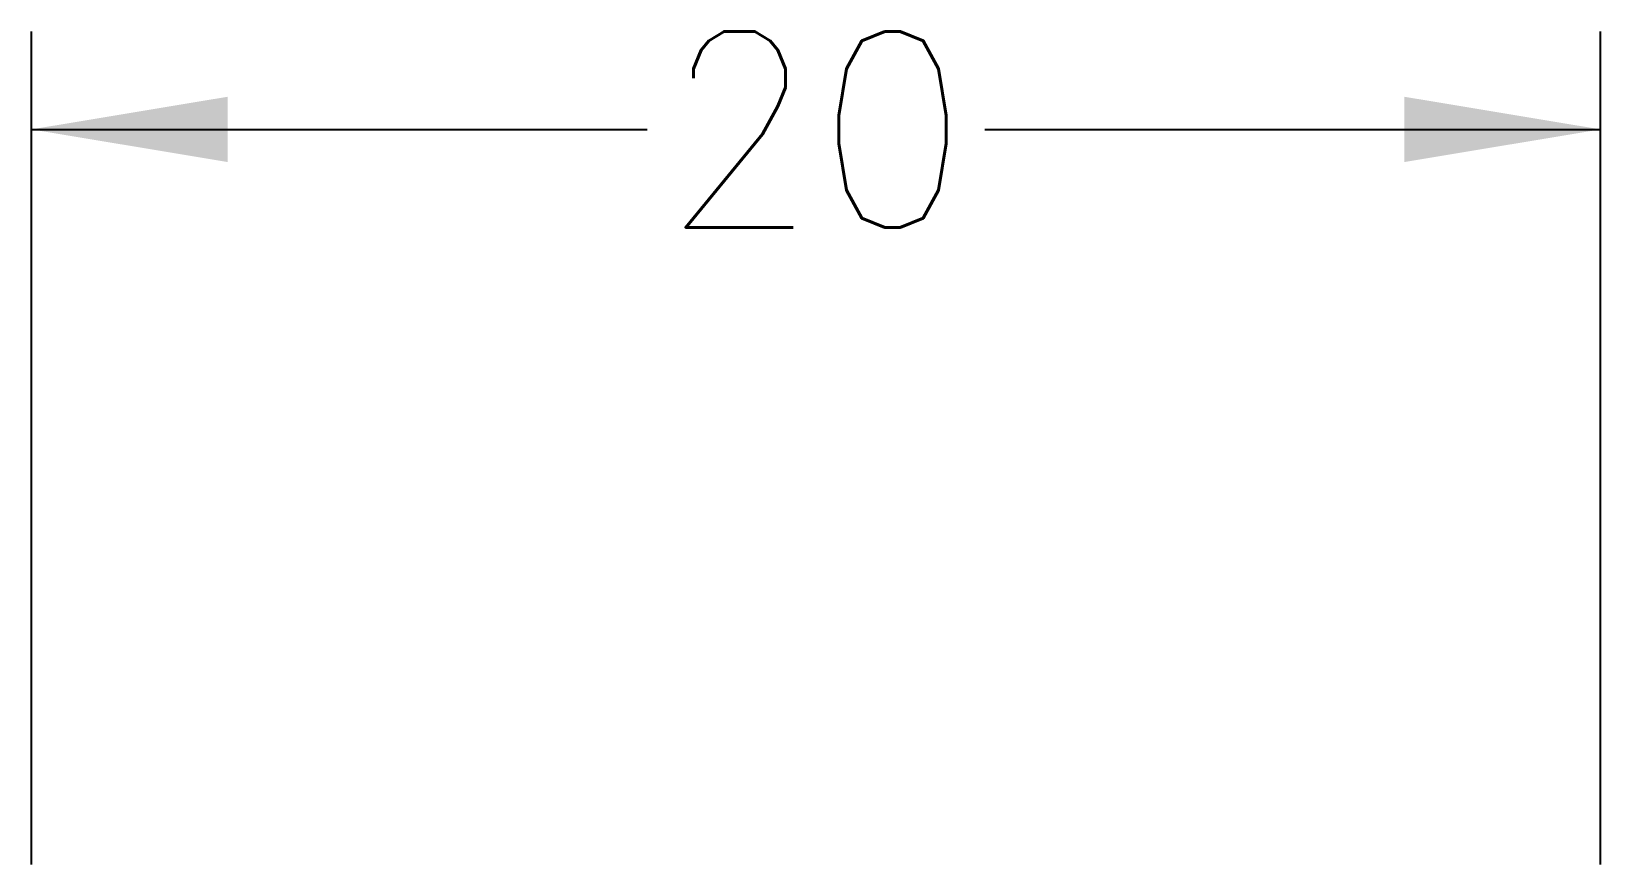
# Model space of a CAD drawing. Header units: millimetres. Extents: x 40 to 60, y 10.6 to 21.2.
import ezdxf

# ---------------------------------------------------------------- set-up
doc = ezdxf.new("R2010")
doc.units = ezdxf.units.MM
doc.layers.get('0').update_dxf_attribs({"lineweight": 25})
doc.styles.add('textstyle11', font='')
doc.styles.get('textstyle11').set_extended_font_data('Standard')

msp = doc.modelspace()

# ---------------------------------------------------------------- linework, layer by layer
for p, q in [((40, 10.625), (40, 21.25)), ((60, 10.625), (60, 21.25)), ((40, 20), (47.847, 20)), ((52.153, 20), (60, 20))]:
    msp.add_line(p, q)
for points in [[(40, 20), (42.5, 20.416), (42.5, 19.584)], [(60, 20), (57.5, 19.584), (57.5, 20.416)]]:
    msp.add_solid(points)

# ---------------------------------------------------------------- texts
at = {"color": 0, "insert": (50, 20), "char_height": 2.5, "attachment_point": 5, "style": 'textstyle11'}
msp.add_mtext('20', dxfattribs=at)

doc.saveas('drawing.dxf')
